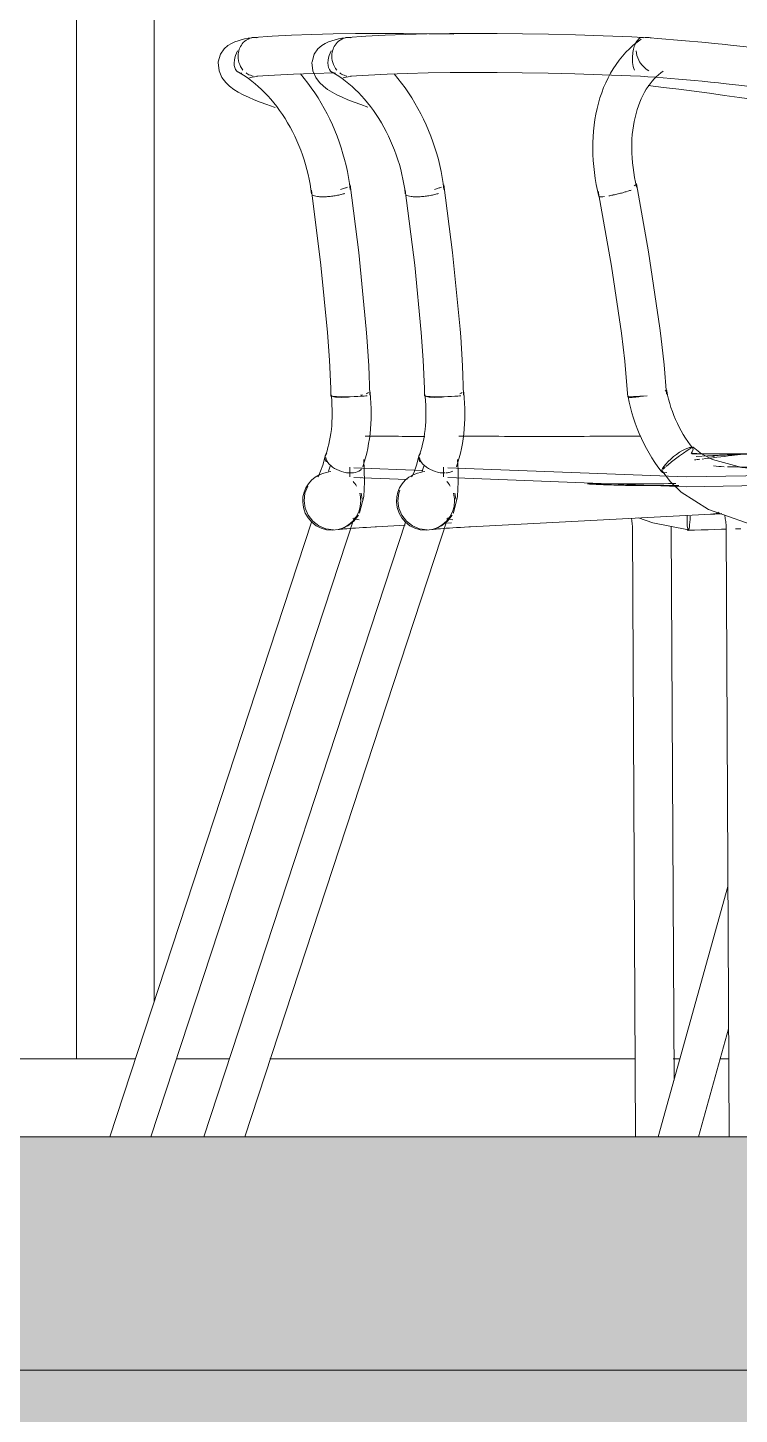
# Model space of a CAD drawing. Header units: inches. Extents: x 21386 to 98546, y -290 to 853.
# Drawn here: x 35510.35 to 35528.63, y -7.13 to 28.5 of the extents above; entities that cross this region are included whole.
import ezdxf

# ---------------------------------------------------------------- set-up
doc = ezdxf.new("R2010")
doc.units = ezdxf.units.IN
doc.header["$MEASUREMENT"] = 0
doc.linetypes.add('Grid Line 1_2_', pattern=[0.875, 0.5, -0.125, 0.125, -0.125])
for name, color, linetype, lineweight in [('A-FLOR', 192, 'Continuous', 13), ('A-FLOR-LEVL', 51, 'Continuous', 9), ('A-FLOR-PATT', 8, 'Continuous', 25), ('A-GLAZ-CWMG', 51, 'Continuous', 13), ('C-TOPO', 7, 'Continuous', 13), ('I-FURN', 30, 'Continuous', 13)]:
    doc.layers.add(name, color=color, linetype=linetype, lineweight=lineweight)

# ---------------------------------------------------------------- blocks, each defined once
blk = doc.blocks.new('Struct_Xcel_Sports Complex_rvt-4-Building Section - East_West looking South')
at = {"layer": 'A-FLOR-PATT', "lineweight": 9}
h = blk.add_hatch(dxfattribs=at)
h.set_pattern_fill('FP_58', color=256, style=0, pattern_type=2)
h.set_pattern_definition([(50, (-87780.87, 98.42), (55.0854, -4.819842), [5.76, -63.36]), (355, (-87780.87, 98.42), (-10.65569, 57.76853), [4.608, -50.688]), (100.451, (-87776.28, 98.02), (44.429468, 52.94866), [4.895, -53.848]), (46.184, (-87780.87, 113.78), (81.96444, -12.71212), [8.64, -95.04]), (96.636, (-87774.04, 112.72), (71.7815, 74.81238), [7.343, -80.772]), (351.184, (-87780.87, 113.78), (71.78195, 74.81243), [6.912, -76.032]), (21, (-87773.19, 109.94), (45.84207, -30.92146), [5.76, -63.36]), (326, (-87773.19, 109.94), (18.687064, 55.691476), [4.608, -50.688]), (71.451, (-87769.37, 107.363), (64.52891, 24.77011), [4.895, -53.848]), (37.5, (-87780.871, 98.42), (0.9338946, 25.566816), [2.534, -47.539, 2.534, -48.922, -50.88]), (37.5, (-87780.871, 98.42), (0.9338946, 25.566816), [-101.53, 2.534, -48.346]), (7.5, (-87780.87, 98.42), (20.20404, 30.291303), [2.534, -26.803, 2.534, -46.387, -19.392]), (7.5, (-87780.87, 98.42), (20.20404, 30.291303), [-78.259, 2.534, -16.858]), (327.5, (-87797.998, 98.42), (40.9977845, -1.7324026), [2.534, -16.666, 2.534, -57.37, -79.488]), (327.5, (-87797.998, 98.42), (40.9977845, -1.7324026), [-79.104, 2.534, -76.954]), (317.5, (-87805.678, 98.42), (44.788883, 7.687839), [2.534, -22.426, 2.534, -37.248, -56.448]), (317.5, (-87805.678, 98.42), (44.788883, 7.687839), [-64.742, 2.534, -53.914])])
h.paths.add_polyline_path([(-26273.39, -6), (-22066.14, -6), (-22066.14, 0), (-26273.39, 0), (-26273.39, -1.696)], flags=0)
at = {"layer": 'A-FLOR', "color": 7}
for p, q in [((-22066.14, 0), (-26273.39, 0)), ((-26273.39, -6), (-22066.14, -6))]:
    blk.add_line(p, q, dxfattribs=at)
blk = doc.blocks.new('HermanMiller_Collection_Air-Chair_SideChair_Arms - Arms-460524-Building Section - East_West looking South')
at = {"layer": 'I-FURN', "color": 8, "lineweight": 9}
for p, q in [((-26229.15, 27.627), (-26229.152, 27.605)), ((-26219.362, 17.721), (-26219.362, 17.711)), ((-26218.978, 17.496), (-26219.28, 17.48)), ((-26226.408, 17.42), (-26226.38, 17.342)), ((-26226.269, 17.26), (-26226.319, 17.109)), ((-26225.769, 17.208), (-26225.769, 16.957)), ((-26220.129, 17.159), (-26220.077, 17.207)), ((-26225.481, 16.537), (-26225.455, 16.387)), ((-26226.751, 15.793), (-26231.933, 0)), ((-26230.88, 0), (-26225.66, 15.909)), ((-26225.689, 15.885), (-26225.53, 15.858)), ((-26225.082, 15.675), (-26218.894, 15.998)), ((-26218.511, 15.645), (-26218.434, 0))]:
    blk.add_line(p, q, dxfattribs=at)
at = {"layer": 'I-FURN', "color": 8, "lineweight": 9, "flags": 128}
for points in [[(-26229.15, 27.627), (-26229.094, 27.817), (-26229, 27.954), (-26228.901, 28.041), (-26228.81, 28.098), (-26228.724, 28.137), (-26228.641, 28.167), (-26228.558, 28.191), (-26228.472, 28.211), (-26228.383, 28.228), (-26228.288, 28.243), (-26228.262, 28.247)], [(-26228.238, 28.25), (-26227.769, 28.28), (-26227.272, 28.306), (-26226.747, 28.326), (-26226.196, 28.34), (-26225.62, 28.35), (-26225.018, 28.353), (-26224.392, 28.352), (-26223.743, 28.345), (-26223.072, 28.332), (-26222.38, 28.314), (-26221.668, 28.291), (-26220.937, 28.263), (-26220.66, 28.251)], [(-26220.697, 28.206), (-26220.801, 28.13), (-26220.902, 28.048), (-26220.998, 27.961), (-26221.09, 27.868), (-26221.178, 27.77), (-26221.26, 27.667), (-26221.339, 27.559), (-26221.412, 27.447), (-26221.481, 27.331), (-26221.545, 27.211), (-26221.604, 27.088), (-26221.658, 26.961), (-26221.707, 26.83), (-26221.752, 26.697), (-26221.791, 26.561), (-26221.826, 26.422), (-26221.856, 26.281), (-26221.881, 26.138), (-26221.902, 25.993), (-26221.918, 25.845), (-26221.928, 25.697), (-26221.935, 25.547), (-26221.936, 25.395), (-26221.933, 25.243), (-26221.925, 25.09), (-26221.912, 24.936), (-26221.895, 24.782), (-26221.874, 24.628), (-26221.848, 24.474), (-26221.817, 24.32), (-26221.782, 24.167)], [(-26220.658, 28.251), (-26220.463, 28.238), (-26220.265, 28.224), (-26220.064, 28.209), (-26219.861, 28.193), (-26219.656, 28.176), (-26219.449, 28.158), (-26219.24, 28.139), (-26219.031, 28.118), (-26218.821, 28.097), (-26218.61, 28.075), (-26218.535, 28.066)], [(-26213.414, 27.348), (-26213.765, 27.409), (-26214.123, 27.468), (-26214.488, 27.527), (-26214.86, 27.585), (-26215.237, 27.642), (-26215.62, 27.698), (-26216.008, 27.753), (-26216.399, 27.806), (-26216.794, 27.858), (-26217.192, 27.909), (-26217.592, 27.958), (-26217.993, 28.005), (-26218.396, 28.051), (-26218.535, 28.066)], [(-26229.152, 27.605), (-26229.13, 27.389), (-26229.055, 27.218), (-26228.959, 27.092), (-26228.858, 26.996), (-26228.75, 26.915), (-26228.635, 26.843), (-26228.511, 26.776), (-26228.376, 26.712), (-26228.229, 26.648), (-26228.07, 26.586), (-26227.898, 26.523), (-26227.713, 26.461)], [(-26228.633, 27.355), (-26228.547, 27.306), (-26228.461, 27.252), (-26228.376, 27.193), (-26228.291, 27.13), (-26228.206, 27.062), (-26228.122, 26.99), (-26228.039, 26.913), (-26227.958, 26.833), (-26227.878, 26.748), (-26227.799, 26.66), (-26227.722, 26.567), (-26227.647, 26.472), (-26227.573, 26.372), (-26227.503, 26.27), (-26227.434, 26.164), (-26227.368, 26.056), (-26227.305, 25.944), (-26227.244, 25.831), (-26227.186, 25.715), (-26227.131, 25.597), (-26227.08, 25.477), (-26227.031, 25.355), (-26226.986, 25.233), (-26226.945, 25.109), (-26226.906, 24.984), (-26226.872, 24.858), (-26226.841, 24.732), (-26226.813, 24.605), (-26226.79, 24.479), (-26226.77, 24.353), (-26226.753, 24.228)], [(-26228.349, 27.21), (-26228.34, 27.213), (-26228.315, 27.221), (-26228.275, 27.231), (-26228.223, 27.241), (-26228.161, 27.251), (-26228.132, 27.256)], [(-26228.158, 27.253), (-26227.703, 27.283), (-26227.22, 27.307), (-26226.707, 27.327), (-26226.167, 27.341), (-26225.6, 27.35), (-26225.007, 27.353), (-26224.39, 27.352), (-26223.748, 27.344), (-26223.085, 27.332), (-26222.399, 27.314), (-26221.693, 27.291), (-26220.968, 27.263), (-26220.711, 27.252)], [(-26227.041, 27.313), (-26226.944, 27.196), (-26226.85, 27.076), (-26226.759, 26.953), (-26226.672, 26.826), (-26226.587, 26.696), (-26226.506, 26.563), (-26226.429, 26.427), (-26226.355, 26.289), (-26226.285, 26.148), (-26226.219, 26.005), (-26226.156, 25.86), (-26226.097, 25.713), (-26226.043, 25.564), (-26225.993, 25.414), (-26225.946, 25.263), (-26225.904, 25.111), (-26225.867, 24.958), (-26225.833, 24.804), (-26225.804, 24.65), (-26225.78, 24.496), (-26225.76, 24.342)], [(-26220.132, 27.38), (-26220.192, 27.337), (-26220.25, 27.29), (-26220.306, 27.239), (-26220.361, 27.183), (-26220.415, 27.123), (-26220.466, 27.059), (-26220.516, 26.991), (-26220.563, 26.918), (-26220.609, 26.842), (-26220.652, 26.761), (-26220.692, 26.676), (-26220.73, 26.587), (-26220.765, 26.495), (-26220.797, 26.399), (-26220.826, 26.299), (-26220.852, 26.196), (-26220.875, 26.091), (-26220.894, 25.982), (-26220.909, 25.87), (-26220.922, 25.756), (-26220.93, 25.64), (-26220.935, 25.521), (-26220.936, 25.401), (-26220.934, 25.279), (-26220.927, 25.156), (-26220.917, 25.032), (-26220.903, 24.907), (-26220.886, 24.781), (-26220.864, 24.655), (-26220.839, 24.529), (-26220.81, 24.402)], [(-26220.713, 27.252), (-26220.523, 27.24), (-26220.329, 27.226), (-26220.133, 27.212), (-26219.935, 27.196), (-26219.734, 27.179), (-26219.532, 27.162), (-26219.328, 27.143), (-26219.123, 27.123), (-26218.917, 27.102), (-26218.711, 27.08), (-26218.644, 27.072)], [(-26213.587, 26.363), (-26213.932, 26.423), (-26214.285, 26.482), (-26214.645, 26.54), (-26215.012, 26.597), (-26215.384, 26.653), (-26215.762, 26.708), (-26216.145, 26.762), (-26216.532, 26.815), (-26216.922, 26.867), (-26217.316, 26.917), (-26217.711, 26.965), (-26218.108, 27.012), (-26218.507, 27.057), (-26218.644, 27.072)], [(-26226.754, 24.323), (-26226.512, 22.401), (-26226.342, 20.671)], [(-26225.346, 20.756), (-26225.542, 22.72), (-26225.764, 24.462)], [(-26221.796, 24.299), (-26221.459, 22.377), (-26221.203, 20.647)], [(-26220.212, 20.78), (-26220.505, 22.744), (-26220.813, 24.486)], [(-26226.342, 20.671), (-26226.292, 19.953), (-26226.261, 19.232), (-26226.257, 19.041)], [(-26225.257, 19.062), (-26225.283, 19.812), (-26225.33, 20.56), (-26225.346, 20.756)], [(-26220.04, 19.086), (-26220.103, 19.837), (-26220.187, 20.584), (-26220.212, 20.78)], [(-26221.203, 20.647), (-26221.117, 19.929), (-26221.051, 19.207), (-26221.037, 19.017)], [(-26226.382, 17.551), (-26226.356, 17.631), (-26226.331, 17.714), (-26226.309, 17.8), (-26226.289, 17.889), (-26226.272, 17.981), (-26226.257, 18.076), (-26226.245, 18.174), (-26226.235, 18.274), (-26226.228, 18.376), (-26226.224, 18.48), (-26226.223, 18.585), (-26226.224, 18.692), (-26226.228, 18.801), (-26226.236, 18.91), (-26226.245, 19.02), (-26226.249, 19.052)], [(-26225.439, 17.218), (-26225.401, 17.332), (-26225.367, 17.448), (-26225.337, 17.567), (-26225.31, 17.688), (-26225.287, 17.812), (-26225.267, 17.937), (-26225.251, 18.064), (-26225.239, 18.192), (-26225.23, 18.322), (-26225.224, 18.453), (-26225.223, 18.585), (-26225.225, 18.719), (-26225.23, 18.853), (-26225.239, 18.987), (-26225.251, 19.122), (-26225.255, 19.161)], [(-26221.028, 19.015), (-26221, 18.877), (-26220.968, 18.74), (-26220.931, 18.603), (-26220.891, 18.468), (-26220.846, 18.334), (-26220.797, 18.201), (-26220.743, 18.07), (-26220.686, 17.941), (-26220.625, 17.815), (-26220.56, 17.69), (-26220.492, 17.568), (-26220.419, 17.448), (-26220.343, 17.331), (-26220.264, 17.217), (-26220.181, 17.106), (-26220.157, 17.075)], [(-26219.371, 17.694), (-26219.435, 17.778), (-26219.496, 17.864), (-26219.555, 17.953), (-26219.612, 18.045), (-26219.666, 18.138), (-26219.717, 18.234), (-26219.765, 18.333), (-26219.81, 18.432), (-26219.853, 18.534), (-26219.892, 18.637), (-26219.928, 18.741), (-26219.961, 18.846), (-26219.99, 18.953), (-26220.016, 19.059), (-26220.039, 19.167), (-26220.045, 19.197)], [(-26226.405, 17.486), (-26226.464, 17.262), (-26226.52, 17.101), (-26226.569, 16.996), (-26226.592, 16.958), (-26226.593, 16.955)], [(-26226.362, 17.57), (-26226.402, 17.498), (-26226.408, 17.42)], [(-26219.811, 17.42), (-26219.707, 17.498), (-26219.606, 17.57), (-26219.515, 17.633), (-26219.441, 17.681), (-26219.389, 17.711), (-26219.362, 17.721)], [(-26219.359, 17.72), (-26219.141, 17.551), (-26218.86, 17.407), (-26218.105, 17.196), (-26216.994, 17.092), (-26216.94, 17.091)], [(-26218.99, 17.495), (-26218.965, 17.497), (-26218.939, 17.498), (-26218.911, 17.5), (-26218.883, 17.502), (-26218.853, 17.504), (-26218.821, 17.505), (-26218.788, 17.507), (-26218.754, 17.509), (-26218.719, 17.511), (-26218.683, 17.512), (-26218.645, 17.514), (-26218.606, 17.516), (-26218.567, 17.518), (-26218.526, 17.519), (-26218.484, 17.521), (-26218.441, 17.523), (-26218.398, 17.524), (-26218.353, 17.526), (-26218.308, 17.527), (-26218.262, 17.529), (-26218.216, 17.53), (-26218.169, 17.532)], [(-26225.664, 17.193), (-26219.541, 16.956), (-26213.409, 17.064), (-26209.6, 17.307)], [(-26225.412, 17.406), (-26225.399, 17.13), (-26225.393, 16.828), (-26225.411, 16.455), (-26225.518, 16.033), (-26225.523, 16.024)], [(-26220.159, 17.12), (-26219.944, 16.832), (-26219.668, 16.565), (-26218.962, 16.122), (-26217.987, 15.777), (-26217.071, 15.597)], [(-26220.059, 17.223), (-26220.003, 17.27), (-26219.912, 17.342), (-26219.811, 17.42)], [(-26226.438, 17.056), (-26226.365, 17.074), (-26226.308, 17.084), (-26226.255, 17.092)], [(-26225.664, 16.943), (-26219.527, 16.705), (-26213.381, 16.815), (-26209.596, 17.056)], [(-26226.946, 16.344), (-26226.922, 16.537), (-26226.897, 16.616)], [(-26226.193, 15.597), (-26226.386, 15.622), (-26226.567, 15.697), (-26226.722, 15.816), (-26226.842, 15.97), (-26226.918, 16.151), (-26226.946, 16.344)], [(-26225.55, 15.97), (-26225.667, 15.816), (-26225.821, 15.697), (-26226, 15.622)], [(-26218.881, 15.999), (-26218.863, 16), (-26218.844, 16.001), (-26218.822, 16.003), (-26218.799, 16.004), (-26218.774, 16.006), (-26218.747, 16.007), (-26218.718, 16.009), (-26218.687, 16.01), (-26218.656, 16.012), (-26218.622, 16.014)], [(-26218.556, 15.986), (-26218.547, 15.952), (-26218.539, 15.918), (-26218.533, 15.882), (-26218.527, 15.846), (-26218.522, 15.809), (-26218.517, 15.772), (-26218.514, 15.734), (-26218.512, 15.696), (-26218.511, 15.658), (-26218.511, 15.645)], [(-26226.068, 15.604), (-26226.059, 15.605), (-26226.036, 15.608), (-26226.002, 15.612), (-26225.958, 15.617), (-26225.906, 15.622), (-26225.846, 15.627), (-26225.778, 15.632), (-26225.703, 15.638), (-26225.622, 15.644), (-26225.534, 15.649), (-26225.44, 15.655), (-26225.339, 15.661), (-26225.233, 15.667), (-26225.121, 15.673), (-26225.082, 15.675)]]:
    blk.add_lwpolyline(points, dxfattribs=at)
at = {"layer": 'I-FURN', "color": 8, "lineweight": 9}
for centre, major_axis, ratio, start_param, end_param in [((-26228.392, 27.793), (0.241, 0.438), 0.575844, 0.052593, 0.576192), ((-26220.415, 27.793), (-0.282, 0.413), 0.716528, 5.57384, 6.097439), ((-26228.392, 27.793), (0.241, 0.438), 0.575844, 1.623389, 2.146988), ((-26220.415, 27.793), (-0.282, 0.413), 0.716528, 0.861451, 1.38505), ((-26228.392, 27.793), (0.241, 0.438), 0.575844, 2.146988, 3.455985), ((-26220.415, 27.793), (-0.282, 0.413), 0.716528, 1.38505, 2.170448), ((-26226.259, 24.392), (0.495, 0.07), 0.185134, 5.21887, 5.480669), ((-26226.257, 24.285), (0.497, 0.057), 0.234229, 5.239572, 5.495061), ((-26226.259, 24.392), (0.495, 0.07), 0.185134, 5.480669, 5.742468), ((-26221.296, 24.285), (0.486, 0.118), 0.11091, 4.712585, 4.950024), ((-26221.296, 24.285), (0.486, 0.118), 0.11091, 4.977051, 5.211823), ((-26221.296, 24.285), (0.486, 0.118), 0.11091, 5.243425, 5.473623), ((-26221.305, 24.392), (0.491, 0.093), 0.137076, 5.750632, 6.274231), ((-26221.305, 24.392), (0.491, 0.093), 0.137076, 0, 0.252845), ((-26226.257, 24.285), (0.497, 0.057), 0.234229, 3.138866, 3.141593), ((-26226.257, 24.285), (0.497, 0.057), 0.234229, 3.400666, 3.924264), ((-26226.257, 24.285), (0.497, 0.057), 0.234229, 3.93217, 4.186064), ((-26226.257, 24.285), (0.497, 0.057), 0.234229, 4.197005, 4.447863), ((-26226.257, 24.285), (0.497, 0.057), 0.234229, 4.452168, 4.709663), ((-26226.257, 24.285), (0.497, 0.057), 0.234229, 4.713014, 4.971462), ((-26226.257, 24.285), (0.497, 0.057), 0.234229, 4.975221, 5.233261), ((-26221.296, 24.285), (0.486, 0.118), 0.11091, 3.117428, 3.141593), ((-26221.296, 24.285), (0.486, 0.118), 0.11091, 3.379228, 3.902826), ((-26221.296, 24.285), (0.486, 0.118), 0.11091, 4.192229, 4.426425), ((-26221.296, 24.285), (0.486, 0.118), 0.11091, 4.449986, 4.688225), ((-26225.757, 19.052), (0.5, 0.01), 0.069551, 2.877975, 3.139774), ((-26225.757, 19.052), (0.5, 0.01), 0.069551, 3.141593, 3.925172), ((-26225.752, 19.106), (0.497, 0.055), 0.180952, 3.008611, 3.27041), ((-26225.752, 19.106), (0.497, 0.055), 0.180952, 3.532209, 3.794009), ((-26225.752, 19.106), (0.497, 0.055), 0.180952, 3.794009, 4.579407), ((-26225.757, 19.052), (0.5, 0.01), 0.069551, 3.925172, 5.495969), ((-26225.757, 19.052), (0.5, 0.01), 0.069551, 5.495969, 5.757768), ((-26225.752, 19.106), (0.497, 0.055), 0.180952, 5.626605, 5.888404), ((-26220.536, 19.106), (0.492, 0.091), 0.107353, 2.992907, 4.040105), ((-26220.538, 19.052), (0.499, 0.035), 0.020295, 2.880196, 3.141593), ((-26220.538, 19.052), (0.499, 0.035), 0.020295, 3.141996, 3.927394), ((-26220.538, 19.052), (0.499, 0.035), 0.020295, 3.927394, 4.712792), ((-26220.536, 19.106), (0.492, 0.091), 0.107353, 4.040105, 4.301904), ((-26220.536, 19.106), (0.492, 0.091), 0.107353, 5.872701, 6.396299), ((-26225.911, 17.385), (-0.471, 0.167), 0.596783, 0, 0.053822), ((-26219.764, 17.385), (0.393, 0.31), 0.26753, 0.631223, 2.202019), ((-26219.764, 17.385), (0.393, 0.31), 0.26753, 5.605411, 6.914408), ((-26223.737, 101.858), (0, 84.692), 0.707107, 3.218587, 3.231436), ((-26225.911, 17.385), (-0.471, 0.167), 0.596783, 0.315622, 0.839221), ((-26225.911, 17.385), (-0.471, 0.167), 0.596783, 0.839221, 1.886418), ((-26225.911, 17.385), (-0.471, 0.167), 0.596783, 2.410017, 2.671816), ((-26219.764, 17.385), (0.393, 0.31), 0.26753, 2.202019, 3.772816), ((-26226.235, 16.334), (-0.202, 0.722), 0.995009, 0, 1.3209), ((-26225.911, 17.385), (-0.471, 0.167), 0.596783, 1.903362, 2.148218), ((-26225.911, 17.385), (-0.471, 0.167), 0.596783, 2.210126, 2.410017), ((-26226.235, 16.334), (-0.202, 0.722), 0.995009, 4.986091, 5.185919), ((-26226.235, 16.334), (-0.202, 0.722), 0.995009, 4.462492, 4.714879), ((-26226.235, 16.334), (-0.202, 0.722), 0.995009, 1.3209, 2.891696), ((-26226.235, 16.334), (-0.202, 0.722), 0.995009, 2.891696, 4.462492)]:
    blk.add_ellipse(centre, major_axis=major_axis, ratio=ratio, start_param=start_param, end_param=end_param, dxfattribs=at)
for points, knots in [([(-26228.638, 27.825), (-26228.632, 27.881), (-26228.603, 27.989), (-26228.504, 28.139), (-26228.402, 28.206), (-26228.339, 28.228)], [-1, -1, -1, -1, -0.7857143, -0.5714286, -0.2857143, -0.2857143, -0.2857143, -0.2857143]), ([(-26228.262, 28.247), (-26228.255, 28.248), (-26228.216, 28.252), (-26228.176, 28.251), (-26228.143, 28.245)], [-0.1714327, -0.1714327, -0.1714327, -0.1714327, -0.1428571, 0, 0, 0, 0]), ([(-26220.912, 27.825), (-26220.906, 27.881), (-26220.885, 27.989), (-26220.825, 28.139), (-26220.752, 28.225), (-26220.683, 28.253), (-26220.648, 28.251), (-26220.631, 28.245)], [-1, -1, -1, -1, -0.785714, -0.571429, -0.285714, -0.142857, 0, 0, 0, 0]), ([(-26228.253, 27.257), (-26228.302, 27.266), (-26228.367, 27.289), (-26228.423, 27.328), (-26228.437, 27.339)], [-0.9989319, -0.9989319, -0.9989319, -0.9989319, -0.7857143, -0.7142857, -0.7142857, -0.7142857, -0.7142857]), ([(-26225.378, 18.004), (-26224.602, 18), (-26223.064, 17.997), (-26221.48, 18.001), (-26220.7, 18.003)], [-0.9268801, -0.9268801, -0.9268801, -0.9268801, -0.5, -0.0910372, -0.0910372, -0.0910372, -0.0910372]), ([(-26218.479, 17.215), (-26218.193, 17.212), (-26217.616, 17.205), (-26217.042, 17.198), (-26216.758, 17.195)], [-0.9960968, -0.9960968, -0.9960968, -0.9960968, -0.5, 0, 0, 0, 0]), ([(-26219.726, 16.733), (-26219.837, 16.733), (-26220.265, 16.732), (-26220.693, 16.735), (-26221.01, 16.739)], [-0.6740348, -0.6740348, -0.6740348, -0.6740348, -0.5, 0, 0, 0, 0]), ([(-26218.917, 15.997), (-26218.862, 15.998), (-26218.783, 16.01), (-26218.709, 16.04), (-26218.688, 16.05)], [0, 0, 0, 0, 0.1666667, 0.2358641, 0.2358641, 0.2358641, 0.2358641])]:
    blk.add_open_spline(points, degree=3, knots=knots, dxfattribs=at)
for points in [[(-26228.515, 27.411), (-26228.561, 27.466), (-26228.633, 27.598), (-26228.646, 27.751), (-26228.638, 27.825)], [(-26220.869, 27.411), (-26220.891, 27.466), (-26220.921, 27.598), (-26220.92, 27.751), (-26220.912, 27.825)], [(-26218.807, 17.477), (-26218.856, 17.49), (-26218.905, 17.497), (-26218.954, 17.496)], [(-26216.734, 17.548), (-26216.81, 17.555), (-26216.995, 17.566), (-26217.341, 17.57), (-26217.715, 17.56), (-26218.074, 17.539), (-26218.277, 17.519), (-26218.364, 17.508)], [(-26219.191, 17.41), (-26219.234, 17.405), (-26219.278, 17.401), (-26219.322, 17.396)], [(-26218.838, 17.245), (-26218.749, 17.231), (-26218.658, 17.224), (-26218.566, 17.219)], [(-26221.01, 16.739), (-26221.061, 16.74), (-26221.182, 16.742), (-26221.397, 16.748), (-26221.617, 16.755), (-26221.818, 16.763), (-26221.974, 16.771), (-26222.068, 16.777), (-26222.087, 16.782), (-26222.03, 16.784), (-26221.945, 16.784), (-26221.894, 16.783)], [(-26221.894, 16.783), (-26221.576, 16.779), (-26220.942, 16.774), (-26220.307, 16.779), (-26219.989, 16.784)], [(-26219.989, 16.784), (-26219.935, 16.784), (-26219.871, 16.785), (-26219.801, 16.784)]]:
    blk.add_open_spline(points, degree=3, dxfattribs=at)
blk = doc.blocks.new('HermanMiller_Collection_Air-Chair_SideChair_Arms - Arms-V163-Building Section - East_West looking South')
at = {"layer": 'I-FURN', "color": 8, "lineweight": 9}
for p, q in [((-26231.559, 27.627), (-26231.561, 27.605)), ((-26219.391, 17.552), (-26217.303, 17.552)), ((-26228.817, 17.42), (-26228.789, 17.342)), ((-26228.678, 17.26), (-26228.728, 17.109)), ((-26228.178, 17.208), (-26228.178, 16.957)), ((-26228.073, 17.193), (-26226.305, 17.125)), ((-26228.073, 16.943), (-26226.705, 16.89)), ((-26227.89, 16.537), (-26227.864, 16.387)), ((-26229.16, 15.793), (-26234.342, 0)), ((-26233.289, 0), (-26228.069, 15.909)), ((-26228.098, 15.885), (-26227.938, 15.858)), ((-26227.491, 15.675), (-26226.761, 15.713)), ((-26225.708, 15.768), (-26225.563, 15.776)), ((-26220.92, 15.645), (-26220.843, 0)), ((-26219.92, 15.671), (-26219.92, 15.65)), ((-26219.85, 1.459), (-26219.92, 15.65)), ((-26218.134, 15.627), (-26218.275, 15.622)), ((-26218.465, 6.434), (-26220.258, 0)), ((-26219.22, 0), (-26218.447, 2.775)), ((-26219.227, 0), (-26219.221, 0))]:
    blk.add_line(p, q, dxfattribs=at)
at = {"layer": 'I-FURN', "color": 8, "lineweight": 9, "flags": 128}
for points in [[(-26231.559, 27.627), (-26231.503, 27.817), (-26231.409, 27.954), (-26231.31, 28.041), (-26231.219, 28.098), (-26231.133, 28.137), (-26231.05, 28.167), (-26230.967, 28.191), (-26230.881, 28.211), (-26230.792, 28.228), (-26230.697, 28.243), (-26230.671, 28.247)], [(-26230.647, 28.25), (-26230.177, 28.28), (-26229.68, 28.306), (-26229.156, 28.326), (-26228.605, 28.34), (-26228.029, 28.35), (-26227.427, 28.353), (-26226.801, 28.352), (-26226.152, 28.345), (-26225.51, 28.333)], [(-26231.561, 27.605), (-26231.539, 27.389), (-26231.463, 27.218), (-26231.368, 27.092), (-26231.266, 26.996), (-26231.159, 26.915), (-26231.044, 26.843), (-26230.92, 26.776), (-26230.785, 26.712), (-26230.638, 26.648), (-26230.479, 26.586), (-26230.307, 26.523), (-26230.122, 26.461), (-26230.097, 26.453)], [(-26231.042, 27.355), (-26230.956, 27.306), (-26230.87, 27.252), (-26230.785, 27.193), (-26230.699, 27.13), (-26230.615, 27.062), (-26230.531, 26.99), (-26230.448, 26.913), (-26230.367, 26.833), (-26230.286, 26.748), (-26230.208, 26.66), (-26230.131, 26.567), (-26230.055, 26.472), (-26229.982, 26.372), (-26229.911, 26.27), (-26229.843, 26.164), (-26229.777, 26.056), (-26229.713, 25.944), (-26229.653, 25.831), (-26229.595, 25.715), (-26229.54, 25.597), (-26229.489, 25.477), (-26229.44, 25.355), (-26229.395, 25.233), (-26229.354, 25.109), (-26229.315, 24.984), (-26229.281, 24.858), (-26229.25, 24.732), (-26229.222, 24.605), (-26229.198, 24.479), (-26229.178, 24.353), (-26229.162, 24.228)], [(-26230.758, 27.21), (-26230.749, 27.213), (-26230.724, 27.221), (-26230.684, 27.231), (-26230.632, 27.241), (-26230.57, 27.251), (-26230.541, 27.256)], [(-26230.566, 27.253), (-26230.112, 27.283), (-26229.629, 27.307), (-26229.116, 27.327), (-26228.576, 27.341)], [(-26229.45, 27.313), (-26229.353, 27.196), (-26229.259, 27.076), (-26229.168, 26.953), (-26229.081, 26.826), (-26228.996, 26.696), (-26228.915, 26.563), (-26228.838, 26.427), (-26228.764, 26.289), (-26228.694, 26.148), (-26228.627, 26.005), (-26228.565, 25.86), (-26228.506, 25.713), (-26228.452, 25.564), (-26228.401, 25.414), (-26228.355, 25.263), (-26228.313, 25.111), (-26228.275, 24.958), (-26228.242, 24.804), (-26228.213, 24.65), (-26228.189, 24.496), (-26228.169, 24.342)], [(-26215.996, 26.363), (-26216.341, 26.423), (-26216.694, 26.482), (-26217.054, 26.54), (-26217.42, 26.597), (-26217.793, 26.653), (-26218.171, 26.708), (-26218.554, 26.762), (-26218.941, 26.815), (-26219.331, 26.867), (-26219.725, 26.917), (-26220.12, 26.965), (-26220.514, 27.012)], [(-26229.163, 24.323), (-26228.921, 22.401), (-26228.751, 20.671)], [(-26227.755, 20.756), (-26227.951, 22.72), (-26228.173, 24.462)], [(-26228.751, 20.671), (-26228.7, 19.953), (-26228.67, 19.232), (-26228.665, 19.041)], [(-26227.666, 19.062), (-26227.692, 19.812), (-26227.739, 20.56), (-26227.755, 20.756)], [(-26228.791, 17.551), (-26228.765, 17.631), (-26228.74, 17.714), (-26228.718, 17.8), (-26228.698, 17.889), (-26228.681, 17.981), (-26228.666, 18.076), (-26228.654, 18.174), (-26228.644, 18.274), (-26228.637, 18.376), (-26228.633, 18.48), (-26228.632, 18.585), (-26228.633, 18.692), (-26228.637, 18.801), (-26228.644, 18.91), (-26228.654, 19.02), (-26228.658, 19.052)], [(-26227.848, 17.218), (-26227.81, 17.332), (-26227.776, 17.448), (-26227.746, 17.567), (-26227.719, 17.688), (-26227.695, 17.812), (-26227.676, 17.937), (-26227.66, 18.064), (-26227.647, 18.192), (-26227.639, 18.322), (-26227.633, 18.453), (-26227.632, 18.585), (-26227.633, 18.719), (-26227.639, 18.853), (-26227.647, 18.987), (-26227.66, 19.122), (-26227.664, 19.161)], [(-26228.814, 17.486), (-26228.873, 17.262), (-26228.929, 17.101), (-26228.977, 16.996), (-26229, 16.958), (-26229.002, 16.955)], [(-26228.771, 17.57), (-26228.811, 17.498), (-26228.817, 17.42)], [(-26227.821, 17.406), (-26227.808, 17.13), (-26227.802, 16.828), (-26227.82, 16.455), (-26227.927, 16.033), (-26227.931, 16.024)], [(-26228.847, 17.056), (-26228.774, 17.074), (-26228.717, 17.084), (-26228.663, 17.092)], [(-26229.354, 16.344), (-26229.331, 16.537), (-26229.258, 16.717)], [(-26228.602, 15.597), (-26228.795, 15.622), (-26228.976, 15.697), (-26229.131, 15.816), (-26229.251, 15.97), (-26229.327, 16.151), (-26229.354, 16.344)], [(-26227.959, 15.97), (-26228.076, 15.816), (-26228.23, 15.697), (-26228.409, 15.622)], [(-26220.941, 15.882), (-26220.935, 15.846), (-26220.93, 15.809), (-26220.926, 15.772), (-26220.923, 15.734), (-26220.921, 15.696), (-26220.92, 15.658), (-26220.92, 15.645)], [(-26220.763, 15.907), (-26220.396, 15.777), (-26219.48, 15.597)], [(-26219.514, 15.968), (-26219.515, 15.816), (-26219.509, 15.697), (-26219.497, 15.622), (-26219.479, 15.597)], [(-26228.477, 15.604), (-26228.468, 15.605), (-26228.445, 15.608), (-26228.411, 15.612), (-26228.367, 15.617), (-26228.315, 15.622), (-26228.254, 15.627), (-26228.187, 15.632), (-26228.112, 15.638), (-26228.031, 15.644), (-26227.943, 15.649), (-26227.849, 15.655), (-26227.748, 15.661), (-26227.642, 15.667), (-26227.53, 15.673), (-26227.491, 15.675)], [(-26218.51, 15.614), (-26218.633, 15.61), (-26218.805, 15.604), (-26218.977, 15.599), (-26219.152, 15.594), (-26219.327, 15.589), (-26219.488, 15.585)]]:
    blk.add_lwpolyline(points, dxfattribs=at)
at = {"layer": 'I-FURN', "color": 8, "lineweight": 9}
for centre, major_axis, ratio, start_param, end_param in [((-26230.801, 27.793), (0.241, 0.438), 0.575844, 0.052593, 0.576192), ((-26230.801, 27.793), (0.241, 0.438), 0.575844, 1.623389, 2.146988), ((-26230.801, 27.793), (0.241, 0.438), 0.575844, 2.146988, 3.455985), ((-26228.668, 24.392), (0.495, 0.07), 0.185134, 5.21887, 5.480669), ((-26228.665, 24.285), (0.497, 0.057), 0.234229, 5.239572, 5.495061), ((-26228.668, 24.392), (0.495, 0.07), 0.185134, 5.480669, 5.742468), ((-26228.665, 24.285), (0.497, 0.057), 0.234229, 3.138866, 3.141593), ((-26228.665, 24.285), (0.497, 0.057), 0.234229, 3.400666, 3.924264), ((-26228.665, 24.285), (0.497, 0.057), 0.234229, 3.93217, 4.186064), ((-26228.665, 24.285), (0.497, 0.057), 0.234229, 4.197005, 4.447863), ((-26228.665, 24.285), (0.497, 0.057), 0.234229, 4.452168, 4.709663), ((-26228.665, 24.285), (0.497, 0.057), 0.234229, 4.713014, 4.971462), ((-26228.665, 24.285), (0.497, 0.057), 0.234229, 4.975221, 5.233261), ((-26228.166, 19.052), (0.5, 0.01), 0.069551, 2.877975, 3.139774), ((-26228.166, 19.052), (0.5, 0.01), 0.069551, 3.141593, 3.925172), ((-26228.161, 19.106), (0.497, 0.055), 0.180952, 3.008611, 3.27041), ((-26228.161, 19.106), (0.497, 0.055), 0.180952, 3.532209, 3.794009), ((-26228.161, 19.106), (0.497, 0.055), 0.180952, 3.794009, 4.579407), ((-26228.166, 19.052), (0.5, 0.01), 0.069551, 3.925172, 5.495969), ((-26228.161, 19.106), (0.497, 0.055), 0.180952, 5.240009, 5.364805), ((-26228.166, 19.052), (0.5, 0.01), 0.069551, 5.495969, 5.757768), ((-26228.161, 19.106), (0.497, 0.055), 0.180952, 5.626605, 5.888404), ((-26228.32, 17.385), (-0.471, 0.167), 0.596783, 0, 0.053822), ((-26228.32, 17.385), (-0.471, 0.167), 0.596783, 0.315622, 0.839221), ((-26228.32, 17.385), (-0.471, 0.167), 0.596783, 0.839221, 1.886418), ((-26228.32, 17.385), (-0.471, 0.167), 0.596783, 2.410017, 2.933616), ((-26228.644, 16.334), (-0.202, 0.722), 0.995009, 0, 1.3209), ((-26228.32, 17.385), (-0.471, 0.167), 0.596783, 1.903362, 2.410017), ((-26228.644, 16.334), (-0.202, 0.722), 0.995009, 4.986091, 5.185919), ((-26228.644, 16.334), (-0.202, 0.722), 0.995009, 4.462492, 4.714879), ((-26228.644, 16.334), (-0.202, 0.722), 0.995009, 1.3209, 2.891696), ((-26228.644, 16.334), (-0.202, 0.722), 0.995009, 2.891696, 4.462492), ((-26219.508, 16.334), (-0.02, 0.75), 0.096081, 3.116798, 4.163995), ((-26219.508, 16.334), (-0.02, 0.75), 0.096081, 2.854998, 3.116798)]:
    blk.add_ellipse(centre, major_axis=major_axis, ratio=ratio, start_param=start_param, end_param=end_param, dxfattribs=at)
for points, knots in [([(-26231.047, 27.825), (-26231.041, 27.881), (-26231.012, 27.989), (-26230.913, 28.139), (-26230.811, 28.206), (-26230.748, 28.228)], [-1, -1, -1, -1, -0.7857143, -0.5714286, -0.2857143, -0.2857143, -0.2857143, -0.2857143]), ([(-26230.671, 28.247), (-26230.664, 28.248), (-26230.625, 28.252), (-26230.585, 28.251), (-26230.552, 28.245)], [-0.1714327, -0.1714327, -0.1714327, -0.1714327, -0.1428571, 0, 0, 0, 0]), ([(-26230.662, 27.257), (-26230.711, 27.266), (-26230.776, 27.289), (-26230.832, 27.328), (-26230.846, 27.339)], [-0.9989319, -0.9989319, -0.9989319, -0.9989319, -0.7857143, -0.7142857, -0.7142857, -0.7142857, -0.7142857])]:
    blk.add_open_spline(points, degree=3, knots=knots, dxfattribs=at)
for points in [[(-26230.924, 27.411), (-26230.97, 27.466), (-26231.042, 27.598), (-26231.055, 27.751), (-26231.047, 27.825)], [(-26227.787, 18.004), (-26227.28, 18.001), (-26226.771, 17.999), (-26226.255, 17.999)], [(-26219.143, 17.548), (-26219.217, 17.555), (-26219.307, 17.56), (-26219.408, 17.564)], [(-26219.131, 17.547), (-26219.135, 17.547), (-26219.139, 17.547), (-26219.143, 17.548)], [(-26227.907, 16.934), (-26227.902, 16.934), (-26227.897, 16.934), (-26227.891, 16.933)]]:
    blk.add_open_spline(points, degree=3, dxfattribs=at)
blk = doc.blocks.new('Rectangular Mullion - Exterior 2_ x 4_5_-V181-Building Section - East_West looking South')
at = {"layer": 'A-GLAZ-CWMG', "color": 8, "lineweight": 9}
for p, q in [((-26234.203, 2), (-26233.683, 2)), ((-26232.64, 2), (-26231.274, 2)), ((-26230.231, 2), (-26220.852, 2)), ((-26219.869, 2), (-26219.699, 2)), ((-26218.671, 2), (-26218.443, 2))]:
    blk.add_line(p, q, dxfattribs=at)
blk = doc.blocks.new('Rectangular Mullion - Exterior 2_ x 4_5_-V182-Building Section - East_West looking South')
at = {"layer": 'A-GLAZ-CWMG', "color": 8, "lineweight": 9}
blk.add_line((-26260.64, 2), (-26234.203, 2), dxfattribs=at)
blk = doc.blocks.new('Rectangular Mullion - Exterior 2_ x 4_5_-V186-Building Section - East_West looking South')
at = {"layer": 'A-GLAZ-CWMG', "color": 8, "lineweight": 9}
for p, q in [((-26235.203, 96), (-26235.203, 2)), ((-26233.203, 96), (-26233.203, 3.46)), ((-26233.683, 2), (-26235.203, 2))]:
    blk.add_line(p, q, dxfattribs=at)

msp = doc.modelspace()

# ---------------------------------------------------------------- hatches: boundary and pattern name
at = {"layer": 'C-TOPO', "lineweight": 9}
h = msp.add_hatch(dxfattribs=at)
h.set_pattern_fill('FP_46', color=8, style=0, pattern_type=2)
h.set_pattern_definition([(0, (-87780.87, 98.42), (48, 48), [48, -48]), (0, (-87780.87, 116.42), (48, 48), [48, -48]), (0, (-87780.87, 134.42), (48, 48), [48, -48]), (90, (-87774.87, 140.42), (-48, 48), [48, -48]), (90, (-87756.87, 140.42), (-48, 48), [48, -48]), (90, (-87738.87, 140.42), (-48, 48), [48, -48])])
h.paths.add_polyline_path([(39594.046, -79.818), (39688.664, -79.818), (39688.664, -48), (39675.664, -48), (39675.664, -36), (39680.664, -36), (39680.664, -6), (35473.414, -6), (35473.414, -36), (35478.414, -36), (35478.414, -48), (35460.414, -48), (35460.414, -36), (35463.414, -36), (35463.414, 0), (35382.916, 0), (35382.916, -79.818), (39556.726, -79.818)], flags=0)

# ---------------------------------------------------------------- linework, layer by layer
at = {"layer": 'A-FLOR-LEVL', "linetype": 'Grid Line 1_2_'}
msp.add_line((35189.481, 0), (40068.166, 0), dxfattribs=at)

# ---------------------------------------------------------------- block references
at = {"color": 170, "lineweight": 5}
msp.add_blockref('Struct_Xcel_Sports Complex_rvt-4-Building Section - East_West looking South', (61746.804, 0), dxfattribs=at)
at = {"layer": 'A-GLAZ-CWMG', "color": 8, "lineweight": 9}
for name in ['Rectangular Mullion - Exterior 2_ x 4_5_-V186-Building Section - East_West looking South', 'Rectangular Mullion - Exterior 2_ x 4_5_-V182-Building Section - East_West looking South', 'Rectangular Mullion - Exterior 2_ x 4_5_-V181-Building Section - East_West looking South']:
    msp.add_blockref(name, (61746.804, 0), dxfattribs=at)
at = {"layer": 'I-FURN', "color": 8, "lineweight": 9}
for name in ['HermanMiller_Collection_Air-Chair_SideChair_Arms - Arms-V163-Building Section - East_West looking South', 'HermanMiller_Collection_Air-Chair_SideChair_Arms - Arms-460524-Building Section - East_West looking South']:
    msp.add_blockref(name, (61746.804, 0), dxfattribs=at)

doc.saveas('drawing.dxf')
